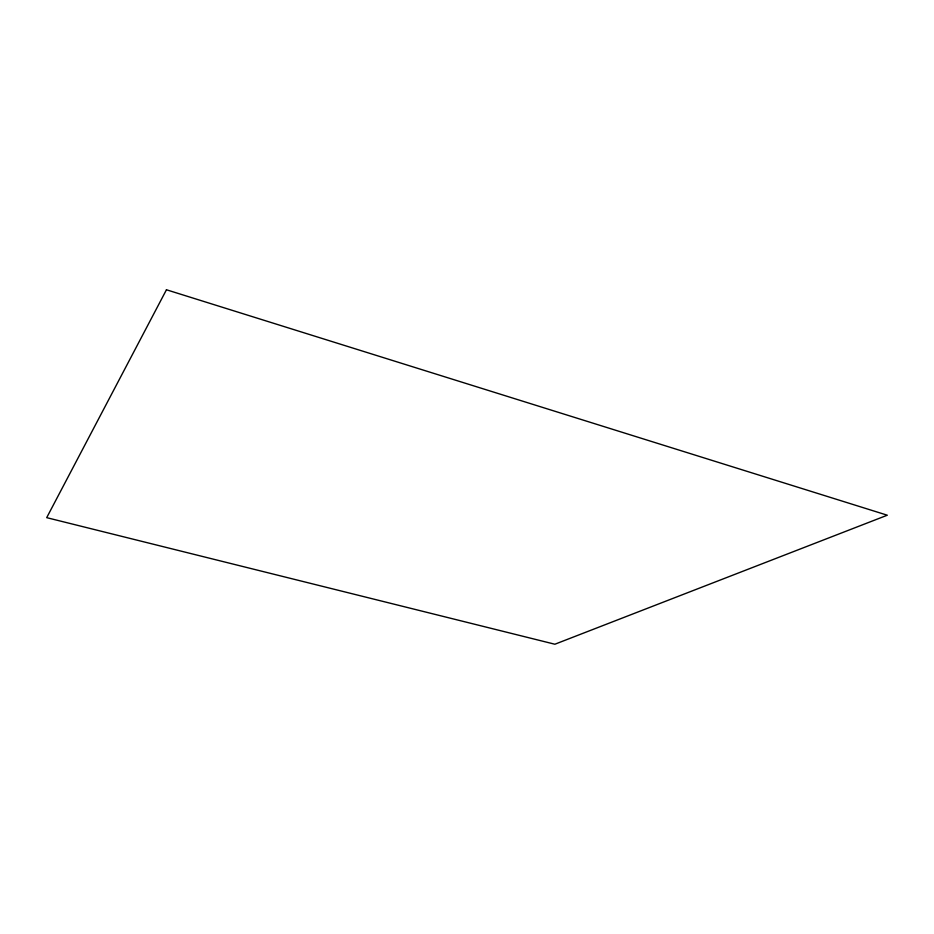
<?xml version="1.0" encoding="UTF-8"?>
<svg xmlns="http://www.w3.org/2000/svg" width="934" height="934" viewBox="0 0 934 934"><rect width="100%" height="100%" fill="white"/><g stroke="black" fill="none" stroke-linecap="round" stroke-linejoin="round"><path stroke-width="1.4" d="M166.45 289.773L46.7 517.658L554.866 644.226L887.3 515.206L166.45 289.773"/></g></svg>
